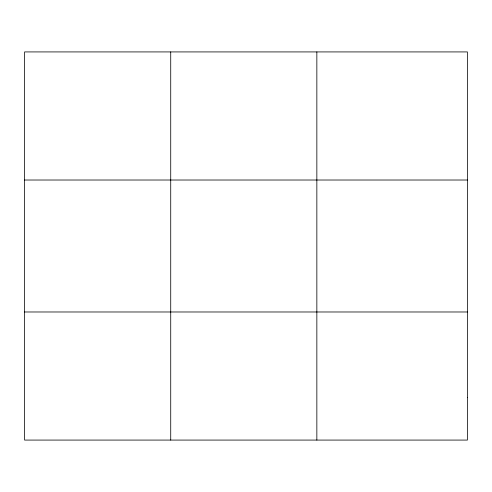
<?xml version="1.0" encoding="UTF-8"?>
<svg xmlns="http://www.w3.org/2000/svg" width="492" height="492" viewBox="0 0 492 492"><rect width="100%" height="100%" fill="white"/><g stroke="black" fill="none" stroke-linecap="round" stroke-linejoin="round"><path stroke-width="0.74" d="M170.724 51.924L170.724 440.076M316.848 51.924L316.848 440.076M24.6 180.017L467.4 180.017M24.6 311.983L467.4 311.983M467.4 397.376L467.4 440.076L24.6 440.076L24.6 51.924L467.4 51.924L467.4 397.376"/></g></svg>
